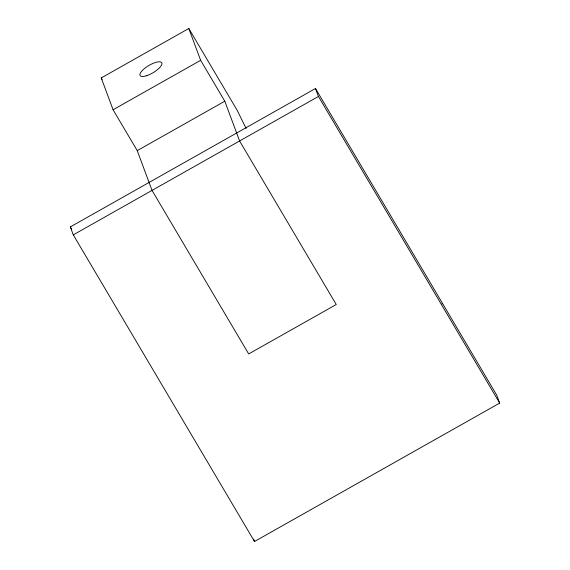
<?xml version="1.0" encoding="UTF-8"?>
<svg xmlns="http://www.w3.org/2000/svg" width="570" height="570" viewBox="0 0 570 570"><rect width="100%" height="100%" fill="white"/><g stroke="black" fill="none" stroke-linecap="round" stroke-linejoin="round"><path stroke-width="0.85" d="M188.805 28.5L200.64 60.32L224.801 101.203L239.592 140.975L336.25 304.515L248.691 353.942L152.04 190.409L137.249 150.637L113.081 109.754L101.246 77.933L188.805 28.5L237.134 110.266L246.133 128.442M113.081 109.754L200.64 60.32M137.249 150.637L224.801 101.203M70.324 226.917L315.488 88.507L496.719 395.138L499.676 403.09L254.512 541.5L73.281 234.869L70.324 226.917L71.685 229.218M73.281 234.869L318.445 96.458L315.488 88.507M318.445 96.458L499.676 403.09M101.246 77.933L102.151 79.458M253.629 539.113L254.512 541.5M442.028 303.682A1.261 1.183 -20.4 0 1 442.064 303.988M146.754 75.66A12.59 4.182 -30.6 0 0 161.887 62.949A12.59 4.182 -30.6 0 0 144.189 68.77A12.59 4.182 -30.6 0 0 146.754 75.66"/></g></svg>
